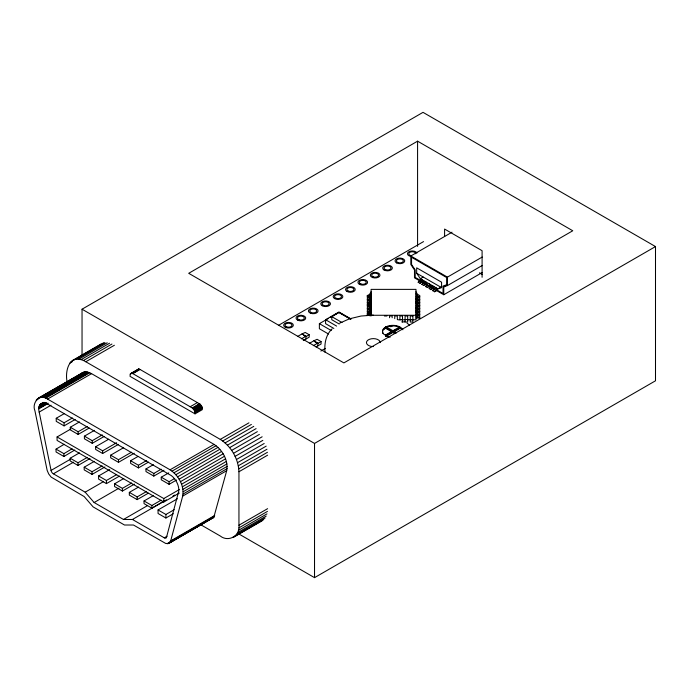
<?xml version="1.0" encoding="UTF-8"?>
<svg xmlns="http://www.w3.org/2000/svg" width="690" height="690" viewBox="0 0 690 690"><rect width="100%" height="100%" fill="white"/><g stroke="black" fill="none" stroke-linecap="round" stroke-linejoin="round"><path stroke-width="1.03" d="M402.874 329.777A10.359 5.977 0 0 0 401.839 328.337L398.052 326.146A10.359 5.977 0 0 0 387.694 326.146L385.555 327.103L385.546 328.224L383.907 329.466M168.895 543.375L170.689 540.908L182.695 496.101C184.532 485.907 178.52 475.281 170.068 469.804L47.55 399.07C39.77 393.128 31.516 402.839 34.923 410.783L47.153 470.373L48.723 473.995L51.146 477.083L84.154 496.55L93.124 506.9L124.493 525.012L133.463 525.012L165.79 543.496L168.895 543.375L213.822 517.233L226.708 470.684C228.545 460.497 222.534 449.863 214.081 444.395L91.563 373.661C88.484 371.841 84.111 370.935 81.196 373.583M38.795 408.825C38.226 403.952 43.979 401.062 47.714 404.124L171.396 475.66A12.403 7.159 60 0 1 178.779 491.039L166.463 537.45A3.165 1.829 60 0 1 164.617 538.019L132.446 519.475L123.484 519.475L94.133 502.527L85.172 492.177L53.001 473.582A3.165 1.829 60 0 1 51.155 470.882L38.838 410.24L38.795 408.825L47.989 403.521M200.799 524.762L220.274 536.009C228.502 542.616 240.551 535.656 238.947 525.219L238.947 471.744C238.438 458.859 231.167 446.275 220.274 439.392L85.802 361.758C70.277 352.443 64.541 369.426 67.128 382.174M390.195 337.099A10.359 5.977 0 0 1 387.694 336.504L383.907 334.314A10.359 5.977 0 0 1 383.907 328.337L385.555 327.103L386.633 327.103L383.907 328.906A10.359 5.977 0 0 0 382.872 333.443M399.217 327.664L399.32 327.103L400.2 327.103L400.2 328.224L393.852 331.89L393.852 331.329L400.2 327.664L401.839 328.906M195.037 413.853L194.451 410.472L192.234 407.928L132.842 373.635L131.445 373.264L130.255 374.135L130.039 376.335L195.037 413.853L202.248 409.688L201.868 406.781L199.807 403.995L140.053 369.469L138.354 369.159L137.353 370.306M370.142 297.114L367.27 297.114L367.27 295.622L369.53 294.397L371.099 291.767M371.099 293.267L369.53 295.889L367.27 297.114M370.142 300.107L367.27 300.107L367.27 298.606L369.53 297.381L371.099 294.759M371.099 296.252L369.53 298.882L367.27 300.107M370.142 303.091L367.27 303.091L367.27 301.599L369.53 300.374L371.099 297.752M371.099 299.244L369.53 301.866L367.27 303.091M370.142 306.084L367.27 306.084L367.27 304.592L369.53 303.367L371.099 300.737M371.099 302.229L369.53 304.859L367.27 306.084M370.142 309.077L367.27 309.077L367.27 307.576L369.53 306.351L371.099 303.729M371.099 305.221L369.53 307.844L367.27 309.077M370.142 312.061L367.27 312.061L367.27 310.569L369.53 309.344L371.099 306.714M371.099 308.214L369.53 310.836L367.27 312.061M370.142 315.054L367.27 315.054L367.27 313.553L369.53 312.329L371.099 309.707M371.099 311.199L369.53 313.829L367.27 315.054M369.53 315.321L371.099 312.699M370.056 315.942L371.099 314.192M420.891 279.269L418.183 282.253L420.02 283.314L422.729 281.753L422.729 280.33L420.891 279.269L420.891 280.244M422.729 280.33L420.02 283.314M423.444 282.995L424.557 281.382L426.386 282.443L426.386 283.866L423.677 285.427L421.849 284.366L424.557 282.357L424.557 281.382M426.386 282.443L423.677 285.427M427.343 287.54L430.043 284.556L428.214 283.495L425.506 286.488L427.343 287.54L430.043 285.979L430.043 284.556M431.88 285.608L429.171 288.601L431 289.653L433.708 288.092L433.708 286.669L431.88 285.608L431.88 286.583M431 289.653L433.708 286.669M435.537 287.721L432.828 290.714L434.666 291.767L437.365 290.205L437.365 288.782L435.537 287.721L435.537 288.696M434.666 291.767L437.365 288.782M332.106 328.854C325.671 334.935 324.274 343.81 325.024 352.245M74.787 450.009L63.903 456.495L56.054 451.967L56.054 449.138L64.222 444.274M63.903 456.495L63.903 453.666L72.062 448.802M82.041 355.376L82.041 309.206L423.022 112.349L655.5 246.572L655.5 380.794L314.528 577.651L237.964 533.448M417.579 141.174L188.706 273.309L343.887 362.906L572.76 230.762L417.579 141.174L417.579 246.408M72.597 360.456L101.163 343.965M70.992 361.646L103.923 342.628M69.63 363.207L72.398 361.612M76.469 359.257L105.035 342.766M78.66 359.274L107.226 342.783M80.972 359.706L109.538 343.215M83.369 360.542L111.935 344.043M85.802 361.758L114.368 345.267M38.424 398.104L82.895 372.497M37.182 398.993L83.87 372.134M40.443 397.431L84.465 372.022M36.165 400.209L37.993 399.148M41.452 397.328L85.465 371.91M42.107 397.328L86.129 371.919M43.194 397.457L87.216 372.039M43.867 397.578L87.88 372.169M45.1 397.957L89.114 372.548M45.695 398.165L89.709 372.755M47.55 399.07L91.563 373.661M40.598 403.986L43.349 402.391M39.899 404.823L43.574 402.693M39.77 405.039L44.367 402.382M39.364 405.832L44.885 402.649M39.244 406.177L45.678 402.468M39.002 407.031L46.359 402.788M38.925 407.445L46.282 403.202M38.821 408.402L48.015 403.098M39.114 412.103L51.06 405.203M130.617 373.618L138.354 369.159M130.419 373.851L138.655 369.098M130.255 374.135L138.983 369.098M132.118 373.325L139.328 369.167M132.48 373.454L139.691 369.288M132.842 373.635L140.053 369.469M75.158 419.477L64.075 425.877L56.235 421.349L56.235 418.269L64.55 413.474M56.235 418.269L64.075 422.798L72.39 418.002M89.174 428.05L78.134 434.424L70.294 429.896L70.294 427.231L79.488 421.918M179.357 493.031L163.78 502.018L57.08 440.418L57.08 436.951L70.82 429.016M70.294 427.231L78.134 431.759L87.337 426.446M104.138 436.468L92.253 443.325L84.404 438.797L84.404 436.158L94.461 430.353M278.424 325.387L423.557 241.595M422.729 281.296L421.616 281.943L414.483 277.837L414.483 269.945L410.817 264.451L410.817 255.99L452.01 232.211M84.404 436.158L92.253 440.686L102.31 434.881M90.002 458.54L78.013 465.465L70.173 460.937L70.173 458.22L79.393 452.899M51.043 470.425L70.354 459.273M118.473 444.351L102.646 453.494L95.634 449.44L95.634 446.758L108.666 439.237M53.363 473.814L73.588 462.136M333.856 328.449L325.577 323.662L325.577 319.72L338.963 311.992L350.925 318.892M70.173 458.22L78.013 462.749L87.242 457.427M328.518 334.012L319.375 328.733L319.375 323.662L328.095 318.625M330.062 317.495L338.963 312.354L350.848 319.211M339.213 324.015L331.778 319.72L331.778 316.641L338.963 312.492L350.123 318.935M297.502 336.513L302.004 333.917L305.972 336.203L305.972 339.023M95.634 446.758L102.646 450.811L116.61 442.747M301.47 338.807L305.972 336.203M303.264 340.584L309.198 337.16L309.198 334.745L305.972 336.608L303.591 335.237M104.906 466.983L92.037 474.409L84.197 469.881L84.197 467.199L94.306 461.368M190.181 406.738L197.392 402.572M192.234 407.928L199.445 403.762M134.239 453.227L118.49 462.326L110.642 457.798L110.642 455.176L123.614 447.681M192.596 408.161L199.807 403.995M192.959 408.454L200.169 404.288M193.304 408.791L200.514 404.625M193.631 409.17L200.842 405.004M420.331 278.682L437.969 288.86L441.574 287.618L441.574 282.201L416.674 267.832L416.674 273.249L420.331 278.682L423.125 277.061M193.933 409.575L201.152 405.41M309.379 343.37L313.881 340.774L317.849 343.059L317.849 345.88M194.209 410.015L201.428 405.849M194.451 410.472L201.67 406.307M194.658 410.947L201.868 406.781M418.183 282.253L420.891 280.692M194.822 411.413L202.032 407.255M194.934 411.887L202.153 407.721M84.197 467.199L92.037 471.727L102.146 465.897M195.011 412.344L202.222 408.178M195.037 412.775L202.248 408.609M313.346 345.664L317.849 343.059M316.046 346.923L321.074 344.017L321.074 341.602L317.849 343.465L314.674 341.636M421.849 284.366L423.651 283.331M110.642 455.176L118.49 459.704L131.462 452.209M426.386 283.409L425.273 284.056L421.806 282.063M425.506 286.488L427.317 285.444M119.422 476.117L106.433 483.612L98.592 479.084L98.592 475.971L109.719 469.545M428.939 286.169L430.043 285.522M410.817 255.99L447.43 277.13L482.207 257.051M148.514 462.102L138.457 467.906L130.617 463.378L130.617 460.722L137.931 456.495M320.85 351.038L325.352 348.433M429.171 288.601L431.88 287.031M432.596 288.282L433.708 287.635M432.828 290.714L434.64 289.671M85.172 492.177L103.56 481.56M437.969 288.86L441.695 286.704M98.592 475.971L106.433 480.499L116.636 474.608M436.261 290.395L437.365 289.748M425.463 284.177L443.765 294.742L443.765 286.859L445.602 285.798M443.765 286.859L447.43 285.582L482.207 265.503M130.617 460.722L138.457 465.25L146.685 460.497M134.386 484.139L122.406 491.056L114.557 486.528L114.557 483.828L123.777 478.506M443.765 294.742L482.207 272.55M163.961 470.235L153.818 476.091L145.978 471.563L145.978 468.933L153.353 464.672M94.133 502.527L118.956 488.192M386.219 336.41L385.555 336.116L385.546 334.995L391.894 331.329L385.546 327.664L387.694 326.715A10.359 5.977 0 0 1 398.052 326.715L400.2 327.664M399.32 327.103L392.972 330.76L386.633 327.103M385.546 334.995L385.555 335.556L388.272 333.986M390.083 332.934L391.894 331.89L385.546 328.224L385.555 327.103M393.783 330.803L395.594 329.76M385.555 335.556L386.529 335.556L392.877 331.89L395.594 333.46M114.557 483.828L122.406 488.356L131.618 483.034M385.555 336.116L386.529 336.116L392.877 332.451L394.689 333.503M145.978 468.933L153.818 473.461L161.193 469.2M220.274 439.392L248.943 422.841M148.238 493.229L137.163 499.62L129.323 495.092L129.323 492.384L138.543 487.062M170.068 469.804L214.081 444.395M222.706 440.988L251.376 424.436M176.554 480.016L169.093 484.32L161.253 479.791L161.253 477.195L168.714 472.883M172.052 471.132L216.065 445.714M225.104 442.92L253.773 426.368M173.992 472.771L218.014 447.361M129.323 492.384L137.163 496.912L146.392 491.591M175.846 474.703L219.86 449.285M227.415 445.162L256.085 428.611M161.253 477.195L169.093 481.724L174.691 478.489M177.563 476.868L221.576 451.45M229.606 447.672L257.353 431.655M179.107 479.214L223.12 453.804M163.901 501.216L151.886 508.151L144.037 503.622L144.037 500.966L153.284 495.636M231.642 450.415L259.38 434.398M180.435 481.698L224.448 456.288M233.479 453.339L262.148 436.779M181.53 484.259L225.544 458.841M123.484 519.475L147.393 505.675M182.35 486.83L226.363 461.42M235.083 456.383L262.83 440.367M144.037 500.966L151.886 505.494L161.124 500.164M57.08 436.951L163.78 498.551L179.357 489.564M182.885 489.357L226.898 463.947M132.446 519.475L166.471 499.827M172.905 496.119L174.743 495.058M236.446 459.514L264.192 443.498M183.126 491.78L227.139 466.371M183.057 494.049L227.079 468.631M237.524 462.671L266.193 446.12M173.276 513.757L165.911 518.009L158.062 513.481L158.062 509.953L177.399 498.784M182.695 496.101L226.708 470.684M238.309 465.793L266.978 449.242M238.783 468.838L267.453 452.286M238.947 471.744L267.616 455.193M158.062 509.953L165.911 514.481L174.199 509.694M82.041 309.206L314.528 443.429L655.5 246.572M164.255 537.838L167.014 536.242M170.689 540.908L214.702 515.499M170.464 541.564L214.478 516.155M167.135 543.746L172.638 540.572M174.466 539.511L176.304 538.45M186.395 532.628L188.223 531.567M170.171 542.142L214.185 516.732M167.765 543.72L213.822 517.233M168.351 543.599L213.391 517.638M238.947 525.219L267.616 508.668M238.783 527.945L267.453 511.394M238.309 530.438L266.978 513.886M237.524 532.654L266.193 516.103M236.446 534.56L265.115 518.009M232.565 537.579L263.752 519.57M233.479 537.312L262.148 520.76M339.67 323.153L349.537 318.789L361.025 316.037L373.35 315.106M212.908 517.957L211.778 518.311M367.27 295.622L369.185 295.622M371.099 295.889L369.53 295.889L369.53 294.397M416.933 297.114L419.805 297.114L419.805 295.622L417.545 294.397L415.975 291.767M371.099 298.882L369.53 298.882L369.53 297.381M415.975 298.882L417.545 298.882L419.805 300.107L419.805 298.606L417.545 297.381L415.975 294.759M416.933 300.107L419.805 300.107M371.099 301.866L369.53 301.866L369.53 300.374M415.975 301.866L417.545 301.866L419.805 303.091L419.805 301.599L417.545 300.374L415.975 297.752M415.975 303.091L419.805 303.091M367.27 304.592L369.185 304.592M371.099 304.859L369.53 304.859L369.53 303.367M416.933 306.084L419.805 306.084L419.805 304.592L417.545 303.367L415.975 300.737M371.099 307.844L369.53 307.844L369.53 306.351M415.975 307.844L417.545 307.844L419.805 309.077L419.805 307.576L417.545 306.351L415.975 303.729M416.933 309.077L419.805 309.077M371.099 310.836L369.53 310.836L369.53 309.344M415.975 310.836L417.545 310.836L419.805 312.061L419.805 310.569L417.545 309.344L415.975 306.714M415.975 312.061L419.805 312.061M367.27 313.553L369.185 313.553M371.099 313.829L369.53 313.829L369.53 312.329M416.933 315.054L419.805 315.054L419.805 313.553L417.545 312.329L415.975 309.707M371.099 315.278L415.975 315.278M384.382 315.977L386.969 315.977M415.975 316.814L417.545 316.814L419.805 318.038L419.805 316.546L417.545 315.321L415.975 312.699M415.975 318.038L419.805 318.038M399.915 319.513L402.503 319.513M405.09 319.513L407.687 319.513M410.274 319.513L412.862 319.513M397.811 319.789L405.289 319.789M407.428 319.789L415.975 319.789L415.975 289.377L371.099 289.377L371.099 315.942M401.709 321.885L404.883 321.885M415.975 293.267L417.545 295.889L419.805 297.114M415.975 302.229L417.545 304.859L419.805 306.084M415.975 311.199L417.545 313.829L419.805 315.054M479.498 272.817L482.293 274.439M416.674 273.249L441.574 287.618M424.488 282.771L415.216 277.414L415.216 269.963L411.551 264.468L411.551 257.267L446.697 277.553L446.697 284.754L443.04 286.022L443.04 293.474L437.469 290.266M429.128 285.444L431.906 287.049M393.852 331.329L396.569 332.899M393.852 331.89L395.663 332.934M331.778 316.641L342.007 322.549M325.577 319.72L336.616 326.094M319.375 323.662L331.252 330.527M309.198 334.745L305.239 332.451L302.004 333.917M321.074 341.602L317.115 339.308L313.881 340.774M56.054 449.138L63.903 453.666M407.031 323.153L409.55 325.059M415.975 296.252L417.545 298.882L417.545 297.381M415.975 299.244L417.545 301.866L417.545 300.374M415.975 305.221L417.545 307.844L417.545 306.351M415.975 308.214L417.545 310.836L417.545 309.344M415.975 314.192L417.545 316.814L417.545 315.321M482.094 277.294L482.094 250.712L444.593 229.063L444.593 236.506M447.43 277.13L447.43 285.582M417.545 294.397L417.545 295.889M417.545 303.367L417.545 304.859M417.545 312.329L417.545 313.829M402.503 322.04L402.503 315.977L399.915 315.977L399.915 319.832M400.623 327.983L400.623 328.544M397.328 319.513L397.328 315.977L394.74 315.977L394.74 318.625M392.877 331.89L392.877 332.451M392.153 317.745L392.153 315.977L389.565 315.977L389.565 317.745M386.529 335.556L386.529 336.116M385.132 327.983L385.132 328.544M314.528 443.429L314.528 577.651M169.093 481.724L169.093 484.32M165.911 514.481L165.911 518.009M163.78 498.551L163.78 502.018M153.818 473.461L153.818 476.091M151.886 505.494L151.886 508.151M138.457 465.25L138.457 467.906M137.163 496.912L137.163 499.62M122.406 488.356L122.406 491.056M118.49 459.704L118.49 462.326M106.433 480.499L106.433 483.612M102.646 450.811L102.646 453.494M92.253 440.686L92.253 443.325M92.037 471.727L92.037 474.409M78.134 431.759L78.134 434.424M78.013 462.749L78.013 465.465M64.075 422.798L64.075 425.877M373.35 346.587A6.9 3.985 0 0 1 366.442 342.602A6.9 3.985 0 0 1 373.35 338.618A6.9 3.985 0 0 1 380.25 342.602M390.195 326.68A10.359 5.977 0 0 1 391.972 326.499M411.283 255.654A3.45 1.992 0 0 1 408.903 253.334A3.45 1.992 0 0 1 412.689 251.764A3.45 1.992 0 0 1 415.734 253.799M411.033 256.439A4.83 2.786 0 0 1 408.86 251.772A4.83 2.786 0 0 1 416.95 253.023M407.687 315.977L405.09 315.977L405.09 322.04L407.687 322.04L407.687 315.977M412.862 315.977L410.274 315.977L410.274 322.04L412.862 322.04L412.862 315.977M299.063 319.755A3.45 1.992 0 0 0 304.325 318.116A3.45 1.992 0 0 0 299.244 316.305A3.45 1.992 0 0 0 299.063 319.755M348.571 291.171A3.45 1.992 0 0 0 353.841 289.533A3.45 1.992 0 0 0 348.752 287.721A3.45 1.992 0 0 0 348.571 291.171M323.817 305.463A3.45 1.992 0 0 0 329.087 303.824A3.45 1.992 0 0 0 323.998 302.013A3.45 1.992 0 0 0 323.817 305.463M336.194 298.313A3.45 1.992 0 0 0 341.464 296.683A3.45 1.992 0 0 0 336.375 294.863A3.45 1.992 0 0 0 336.194 298.313M372.729 277.596A4.83 2.786 0 0 0 379.974 275.181A4.83 2.786 0 0 0 372.729 272.766A4.83 2.786 0 0 0 372.729 277.596M373.333 276.871A3.45 1.992 0 0 0 378.594 275.241A3.45 1.992 0 0 0 373.514 273.421A3.45 1.992 0 0 0 373.333 276.871M360.948 284.021A3.45 1.992 0 0 0 366.218 282.391A3.45 1.992 0 0 0 361.137 280.571A3.45 1.992 0 0 0 360.948 284.021M359.352 284.297A4.83 2.786 0 0 0 367.434 283.047A4.83 2.786 0 0 0 361.517 279.631A4.83 2.786 0 0 0 359.352 284.297M346.975 291.447A4.83 2.786 0 0 0 355.057 290.197A4.83 2.786 0 0 0 349.14 286.781A4.83 2.786 0 0 0 346.975 291.447M334.598 298.589A4.83 2.786 0 0 0 342.68 297.338A4.83 2.786 0 0 0 336.763 293.923A4.83 2.786 0 0 0 334.598 298.589M322.213 305.739A4.83 2.786 0 0 0 330.303 304.488A4.83 2.786 0 0 0 324.386 301.073A4.83 2.786 0 0 0 322.213 305.739M311.44 312.605A3.45 1.992 0 0 0 316.701 310.974A3.45 1.992 0 0 0 311.621 309.155A3.45 1.992 0 0 0 311.44 312.605M310.836 313.329A4.83 2.786 0 0 0 318.09 310.914A4.83 2.786 0 0 0 310.836 308.499A4.83 2.786 0 0 0 310.836 313.329M297.459 320.031A4.83 2.786 0 0 0 305.549 318.78A4.83 2.786 0 0 0 299.624 315.365A4.83 2.786 0 0 0 297.459 320.031M286.686 326.896A3.45 1.992 0 0 0 291.948 325.266A3.45 1.992 0 0 0 286.868 323.446A3.45 1.992 0 0 0 286.686 326.896M286.083 327.621A4.83 2.786 0 0 0 293.328 325.206A4.83 2.786 0 0 0 286.083 322.791A4.83 2.786 0 0 0 286.083 327.621M398.087 262.579A3.45 1.992 0 0 0 403.348 260.949A3.45 1.992 0 0 0 398.268 259.13A3.45 1.992 0 0 0 398.087 262.579M396.483 262.864A4.83 2.786 0 0 0 404.573 261.613A4.83 2.786 0 0 0 398.648 258.189A4.83 2.786 0 0 0 396.483 262.864M384.106 270.006A4.83 2.786 0 0 0 392.196 268.755A4.83 2.786 0 0 0 386.271 265.339A4.83 2.786 0 0 0 384.106 270.006M385.71 269.73A3.45 1.992 0 0 0 390.971 268.091A3.45 1.992 0 0 0 385.891 266.28A3.45 1.992 0 0 0 385.71 269.73"/></g></svg>
